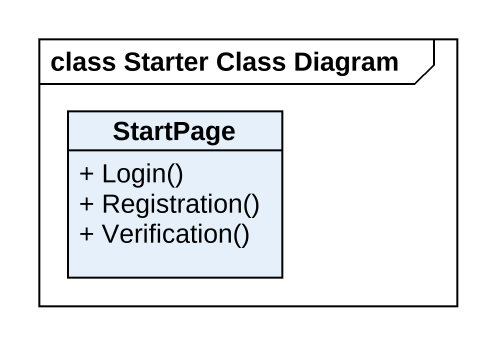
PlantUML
@startuml
mainframe class Starter Class Diagram
hide circle
hide empty members
skinparam classAttributeIconSize 0
class StartPage {
  + Login()
  + Registration()
  + Verification()
}
@enduml
